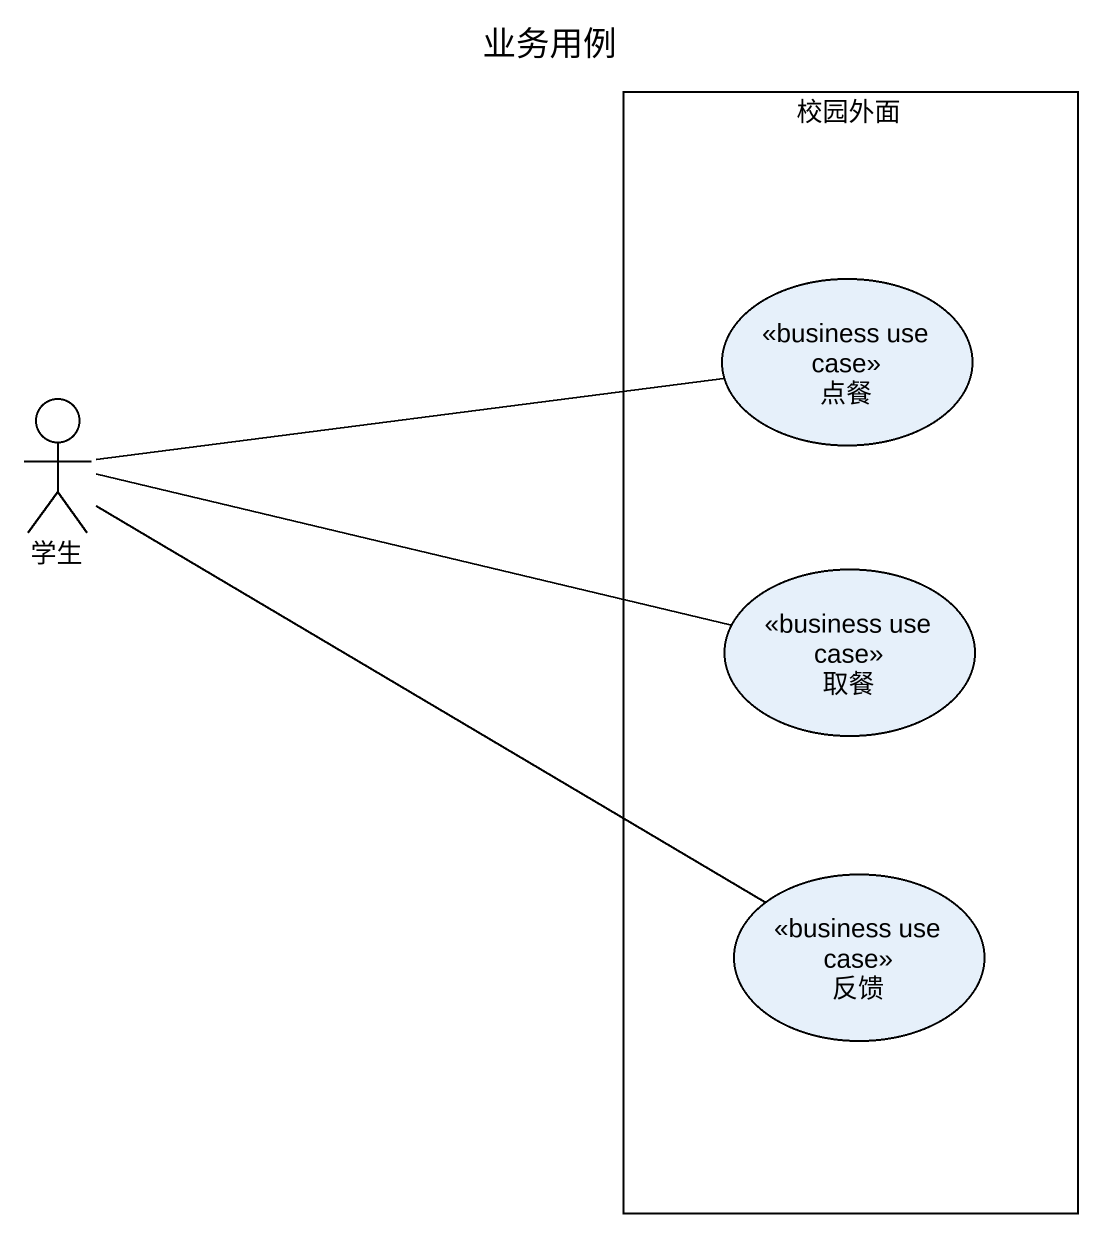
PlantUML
@startuml
title 业务用例
rectangle 校园外面 {
  usecase 点餐 <<business use case>>
  usecase 取餐 <<business use case>>
  usecase 反馈 <<business use case>>
}
actor 学生
学生 -right- 点餐
学生 -right- 取餐
学生 -right- 反馈
@enduml
